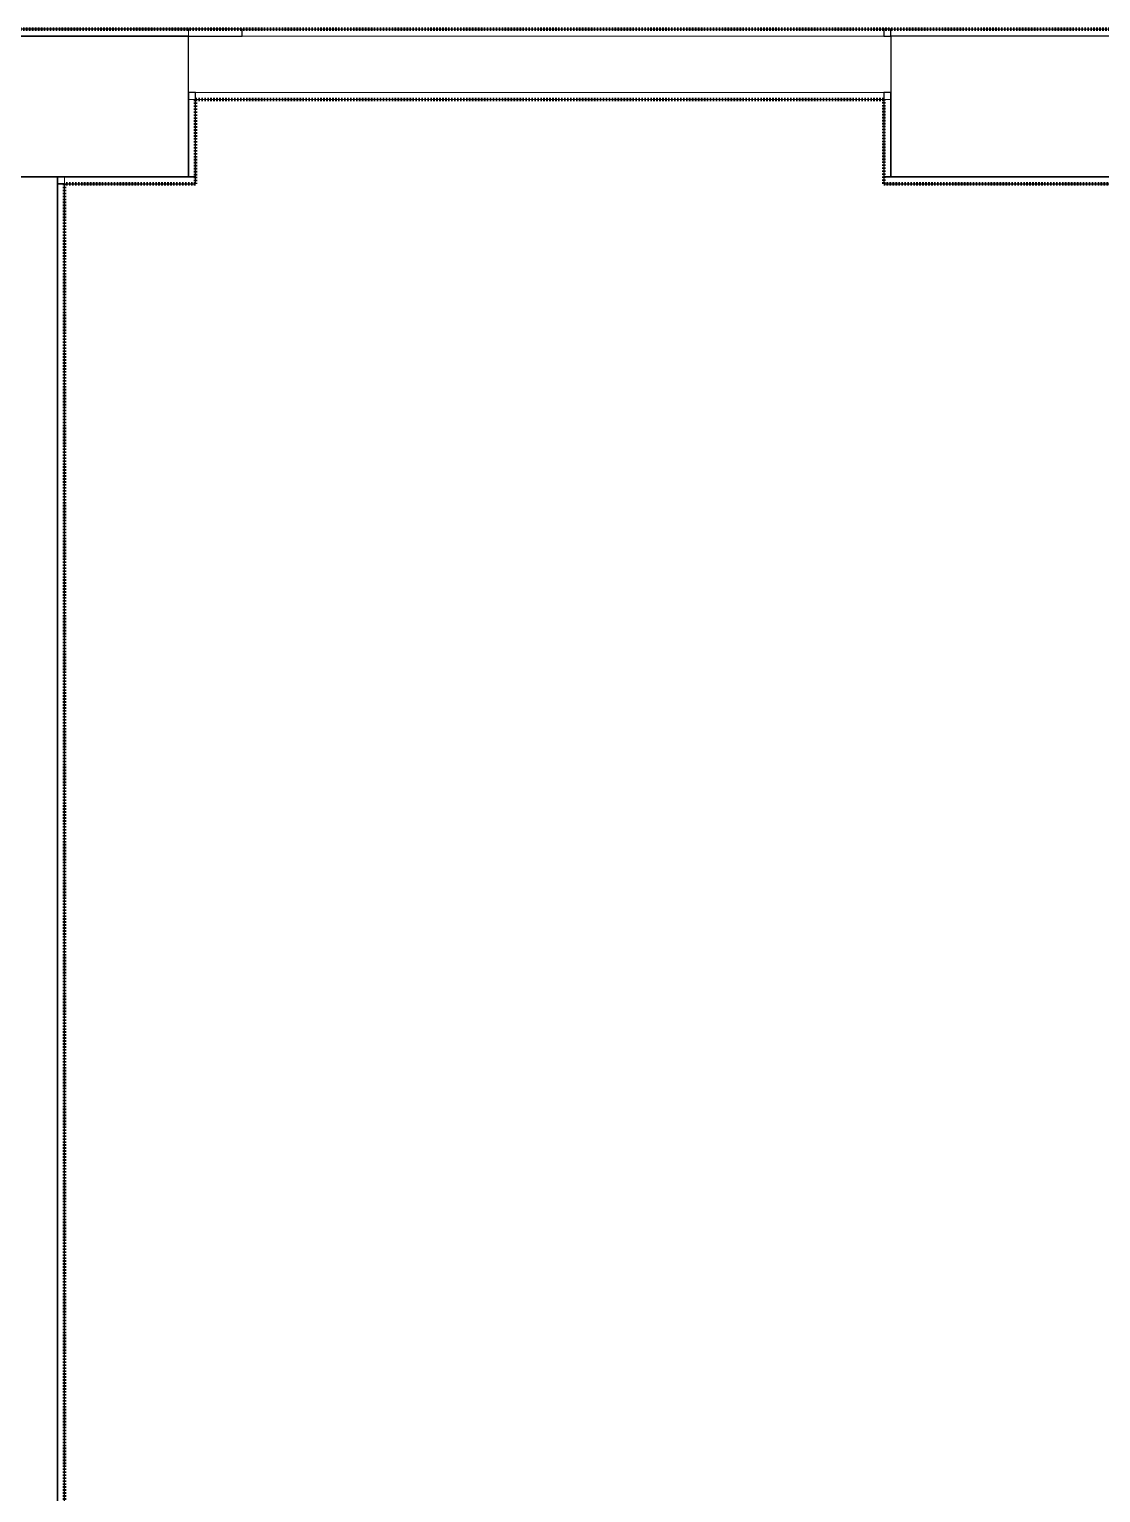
# Model space of a CAD drawing. Header units: millimetres. Extents: x -5300 to 98858, y -5196 to 93886.
# Drawn here: x 33410 to 35698, y 40040 to 43165 of the extents above; entities that cross this region are included whole.
import ezdxf

# ---------------------------------------------------------------- set-up
doc = ezdxf.new("R2010")
doc.units = ezdxf.units.MM
doc.linetypes.add('Штрих', pattern=[6.35, 3.175, -3.175])
doc.linetypes.add('Штрих_2_', pattern=[6.35, 3.175, -3.175])
for name, color, linetype, lineweight, true_color in [('_Разделитель помещений_', 4, 'Штрих', 70, 0x00ffff), ('Колонны', 7, 'Continuous', 18, 0x7f7f7f), ('Стены', 7, 'Continuous', 18, 0x7f7f7f), ('Стены разрез', 7, 'Continuous', 50, 0x7f7f7f)]:
    doc.layers.add(name, color=color, linetype=linetype, lineweight=lineweight, true_color=true_color)

# ---------------------------------------------------------------- blocks, each defined once
blk = doc.blocks.new('СТ_ВОКОЛ-006 42800 - СТ_ВОКОЛ-006 2-241729-Подвал')
at = {"layer": 'Стены', "color": 254, "true_color": 0xd4d4d4}
blk.add_line((33350, 42850), (33750, 42850), dxfattribs=at)
blk = doc.blocks.new('СТ_ВОКОЛ-006 42800 - СТ_ВОКОЛ-006 42800-241726-Подвал')
at = {"layer": 'Стены', "color": 254, "true_color": 0xd4d4d4}
for p, q in [((33470, 42850), (33470, 42850)), ((33765, 42850), (33765, 42850)), ((33470, 42835), (33470, 42835)), ((33765, 42835), (33765, 42835))]:
    blk.add_line(p, q, dxfattribs=at)
at = {"layer": 'Стены разрез', "color": 254, "lineweight": 25, "true_color": 0xd4d4d4}
for p, q in [((33765, 42850), (33470, 42850)), ((33470, 42850), (33470, 42835)), ((33765, 42835), (33765, 42850)), ((33470, 42835), (33765, 42835))]:
    blk.add_line(p, q, dxfattribs=at)
blk.add_blockref('СТ_ВОКОЛ-006 42800 - СТ_ВОКОЛ-006 2-241729-Подвал', (0, 0))
blk = doc.blocks.new('СТ_ВОКОЛ-006 43115 - СТ_ВОКОЛ-006 2-241761-Подвал')
at = {"layer": 'Стены', "color": 254, "true_color": 0xd4d4d4}
blk.add_line((35250, 42850), (35750, 42850), dxfattribs=at)
blk = doc.blocks.new('СТ_ВОКОЛ-006 43115 - СТ_ВОКОЛ-006 43115-241758-Подвал')
at = {"layer": 'Стены', "color": 254, "true_color": 0xd4d4d4}
for p, q in [((35235, 42850), (35235, 42850)), ((35765, 42850), (35765, 42850)), ((35235, 42835), (35235, 42835)), ((35765, 42835), (35765, 42835))]:
    blk.add_line(p, q, dxfattribs=at)
at = {"layer": 'Стены разрез', "color": 254, "lineweight": 25, "true_color": 0xd4d4d4}
for p, q in [((35765, 42850), (35235, 42850)), ((35235, 42850), (35235, 42835)), ((35765, 42835), (35765, 42850)), ((35235, 42835), (35765, 42835))]:
    blk.add_line(p, q, dxfattribs=at)
blk.add_blockref('СТ_ВОКОЛ-006 43115 - СТ_ВОКОЛ-006 2-241761-Подвал', (0, 0))
blk = doc.blocks.new('СТ_ВОКОЛ-009 43440 - СТ_ВОКОЛ-009 2-241800-Подвал')
at = {"layer": 'Стены', "color": 254, "true_color": 0xd4d4d4}
blk.add_line((35250, 43164.999972), (35250, 42850), dxfattribs=at)
blk = doc.blocks.new('СТ_ВОКОЛ-009 43440 - СТ_ВОКОЛ-009 43440-241797-Подвал')
at = {"layer": 'Стены', "color": 254, "true_color": 0xd4d4d4}
for p, q in [((35235, 43164.999972), (35235, 43164.999972)), ((35250, 43164.999972), (35250, 43164.999972)), ((35235, 43150), (35235, 43150)), ((35250, 43150), (35250, 43150)), ((35235, 43030), (35235, 43030)), ((35250, 43030), (35250, 43030)), ((35235, 42850), (35235, 42850)), ((35250, 42850), (35250, 42850))]:
    blk.add_line(p, q, dxfattribs=at)
at = {"layer": 'Стены разрез', "color": 254, "lineweight": 25, "true_color": 0xd4d4d4}
for p, q in [((35250, 43164.999972), (35235, 43164.999972)), ((35235, 43164.999972), (35235, 43150)), ((35250, 43150), (35250, 43164.999972)), ((35235, 43150), (35250, 43150)), ((35250, 43030), (35235, 43030)), ((35235, 43030), (35235, 42850)), ((35250, 42850), (35250, 43030)), ((35235, 42850), (35250, 42850))]:
    blk.add_line(p, q, dxfattribs=at)
blk.add_blockref('СТ_ВОКОЛ-009 43440 - СТ_ВОКОЛ-009 2-241800-Подвал', (0, 0))
blk = doc.blocks.new('СТВ_Перегородка_Кирпич 161993 - СТВ_Перегородка_Кирпич 161993-247152-Подвал')
at = {"layer": 'Стены', "color": 254, "true_color": 0xd4d4d4}
for p, q in [((33470, 42850), (33485, 42850)), ((33470, 42835), (33470, 42850)), ((33470, 42850), (33470, 42850)), ((33470, 42850), (33470, 42850)), ((33485, 42850), (33485, 42850)), ((33485, 42850), (33485, 42835)), ((33470, 42835), (33485, 42835)), ((33470, 42835), (33470, 42835)), ((33485, 42835), (33485, 42835))]:
    blk.add_line(p, q, dxfattribs=at)
at = {"layer": 'Стены разрез', "color": 254, "lineweight": 25, "true_color": 0xd4d4d4}
for p, q in [((33470, 42850), (33350, 42850)), ((33470, 37150), (33470, 42850)), ((33485, 42835), (33470, 42835)), ((33470, 42835), (33470, 37170)), ((33485, 37170), (33485, 42835))]:
    blk.add_line(p, q, dxfattribs=at)
blk = doc.blocks.new('СТВ_Перегородка_Кирпич 242319 - СТВ_Перегородка_Кирпич 2-249685-Подвал')
at = {"layer": 'Стены', "color": 254, "true_color": 0xd4d4d4}
blk.add_line((33750, 43150), (58000, 43150), dxfattribs=at)
blk = doc.blocks.new('СТВ_Перегородка_Кирпич 242319 - СТВ_Перегородка_Кирпич-249678-Подвал')
at = {"layer": 'Стены', "color": 254, "true_color": 0xd4d4d4}
for p, q in [((33750, 43165), (33750, 43150)), ((33865, 43165), (33750, 43165)), ((33750, 43165), (33750, 43165)), ((33750, 43165), (33750, 43150)), ((33750, 43150), (33750, 43165)), ((33750, 43150), (33750, 43165)), ((33750, 43165), (57830, 43165)), ((57830, 43165), (33750, 43165)), ((33750, 43165), (33750, 43165)), ((33750, 43165), (33865, 43165)), ((33865, 43165), (33865, 43165)), ((33865, 43165), (33865, 43150)), ((33865, 43165), (33865, 43150)), ((33865, 43150), (33865, 43165)), ((33865, 43165), (33865, 43165)), ((35235, 43165), (33865, 43165)), ((35235, 43165), (35235, 43150)), ((35250, 43165), (35235, 43165)), ((35235, 43150), (35235, 43165)), ((35235, 43165), (35235, 43165)), ((35235, 43150), (35235, 43165)), ((35235, 43165), (35235, 43165)), ((35235, 43165), (35250, 43165)), ((35250, 43165), (35250, 43165)), ((35250, 43165), (35250, 43150)), ((35250, 43165), (35250, 43150)), ((35250, 43150), (35250, 43165)), ((35250, 43165), (35250, 43165)), ((35750, 43165), (35250, 43165)), ((57830, 43150), (33750, 43150)), ((33750, 43150), (33750, 43150)), ((33750, 43150), (33865, 43150)), ((33750, 43150), (33865, 43150)), ((33750, 43150), (33750, 43150)), ((57830, 43150), (33750, 43150)), ((35250, 43150), (33750, 43150)), ((33750, 43150), (33750, 43150)), ((35250, 43150), (33750, 43150)), ((33750, 43150), (33750, 43030)), ((33750, 43150), (33750, 43150)), ((33750, 43150), (33750, 43030)), ((33750, 43030), (33750, 43150)), ((33750, 43150), (35250, 43150)), ((33865, 43150), (33865, 43150)), ((35235, 43150), (33865, 43150)), ((33865, 43150), (33865, 43150)), ((35235, 43150), (35235, 43150)), ((35235, 43150), (35250, 43150)), ((35235, 43150), (35250, 43150)), ((35235, 43150), (35235, 43150)), ((35250, 43150), (35250, 43150)), ((35750, 43150), (35250, 43150)), ((35250, 43150), (35250, 43150)), ((35250, 43150), (35250, 43150)), ((35250, 43030), (35250, 43150)), ((35250, 43030), (35250, 43150)), ((35250, 43150), (35250, 43150)), ((35250, 43150), (35250, 43030)), ((33750, 43030), (33750, 43030)), ((33750, 43030), (35250, 43030)), ((33750, 43030), (33750, 43030)), ((33750, 43030), (35250, 43030)), ((35250, 43030), (33750, 43030)), ((35250, 43030), (33750, 43030)), ((33750, 43030), (33750, 43030)), ((33750, 43030), (33765, 43030)), ((33750, 43015), (33750, 43030)), ((33750, 43030), (35250, 43030)), ((33750, 43015), (33750, 43030)), ((33750, 43030), (33750, 43030)), ((33750, 43030), (33750, 43015)), ((33765, 43030), (33750, 43030)), ((33750, 43030), (33750, 43015)), ((33765, 43015), (33750, 43015)), ((33750, 43015), (33750, 43015)), ((33750, 43015), (35250, 43015)), ((35250, 43015), (33750, 43015)), ((33750, 43015), (33750, 43015)), ((33750, 43015), (33765, 43015)), ((33765, 43030), (33765, 43030)), ((35235, 43030), (33765, 43030)), ((33765, 43015), (33765, 43030)), ((33765, 43030), (33765, 43015)), ((33765, 43030), (33765, 43030)), ((33765, 43030), (33765, 43015)), ((33765, 43015), (35235, 43015)), ((33765, 43015), (33765, 43015)), ((33765, 43015), (33765, 43015)), ((35250, 43030), (35235, 43030)), ((35235, 43030), (35235, 43015)), ((35235, 43030), (35235, 43030)), ((35235, 43030), (35250, 43030)), ((35235, 43015), (35235, 43030)), ((35235, 43030), (35235, 43030)), ((35235, 43015), (35235, 43030)), ((35235, 43015), (35250, 43015)), ((35235, 43015), (35235, 43015)), ((35250, 43015), (35235, 43015)), ((35235, 43015), (35235, 43015)), ((35250, 43030), (35250, 43030)), ((35250, 43030), (35250, 43030)), ((35250, 43015), (35250, 43030)), ((35250, 43030), (35250, 43030)), ((35250, 43030), (35250, 43015)), ((35250, 43015), (35250, 43030)), ((35250, 43030), (35250, 43030)), ((35250, 43030), (35250, 43015)), ((35250, 43015), (35250, 43015)), ((35250, 43015), (35250, 43015))]:
    blk.add_line(p, q, dxfattribs=at)
blk = doc.blocks.new('СТВ_Перегородка_Кирпич 242319 - СТВ_Перегородка_Кирпич 242319-249682-Подвал')
for name in ['СТВ_Перегородка_Кирпич 242319 - СТВ_Перегородка_Кирпич-249678-Подвал', 'СТВ_Перегородка_Кирпич 242319 - СТВ_Перегородка_Кирпич 2-249685-Подвал']:
    blk.add_blockref(name, (0, 0))
blk = doc.blocks.new('СТ_ВОКОЛ-007 242808 - СТ_ВОКОЛ-007 2-249729-Подвал')
at = {"layer": 'Стены', "color": 254, "true_color": 0xd4d4d4}
blk.add_line((33750, 42850), (33750, 43150), dxfattribs=at)
blk = doc.blocks.new('СТ_ВОКОЛ-007 242808 - СТ_ВОКОЛ-007 242808-249726-Подвал')
at = {"layer": 'Стены', "color": 254, "true_color": 0xd4d4d4}
for p, q in [((33750, 43030), (33750, 43030)), ((33765, 43030), (33765, 43030)), ((33750, 42850), (33750, 42850)), ((33765, 42850), (33765, 42850))]:
    blk.add_line(p, q, dxfattribs=at)
at = {"layer": 'Стены разрез', "color": 254, "lineweight": 25, "true_color": 0xd4d4d4}
for p, q in [((33765, 43030), (33750, 43030)), ((33750, 43030), (33750, 42850)), ((33765, 42850), (33765, 43030)), ((33750, 42850), (33765, 42850))]:
    blk.add_line(p, q, dxfattribs=at)
blk.add_blockref('СТ_ВОКОЛ-007 242808 - СТ_ВОКОЛ-007 2-249729-Подвал', (0, 0))
blk = doc.blocks.new('СТ_ВОКОЛ-007 242923 - СТ_ВОКОЛ-007 2-249745-Подвал')
at = {"layer": 'Стены', "color": 254, "true_color": 0xd4d4d4}
blk.add_line((33750, 43150), (33250, 43150), dxfattribs=at)
blk = doc.blocks.new('СТ_ВОКОЛ-007 242923 - СТ_ВОКОЛ-007 242923-249742-Подвал')
at = {"layer": 'Стены', "color": 254, "true_color": 0xd4d4d4}
for p, q in [((33135, 43165), (33135, 43165)), ((33865, 43165), (33865, 43165)), ((33135, 43150), (33135, 43150)), ((33865, 43150), (33865, 43150))]:
    blk.add_line(p, q, dxfattribs=at)
at = {"layer": 'Стены разрез', "color": 254, "lineweight": 25, "true_color": 0xd4d4d4}
for p, q in [((33865, 43165), (33135, 43165)), ((33135, 43165), (33135, 43150)), ((33865, 43150), (33865, 43165)), ((33135, 43150), (33865, 43150))]:
    blk.add_line(p, q, dxfattribs=at)
blk.add_blockref('СТ_ВОКОЛ-007 242923 - СТ_ВОКОЛ-007 2-249745-Подвал', (0, 0))
blk = doc.blocks.new('КОЛ-004 500х300 500 x 300 42994 - КОЛ-004 500х300 500 x 300 42994-384688-Подвал')
at = {"layer": 'Колонны', "color": 254, "lineweight": 25, "true_color": 0xd4d4d4}
for p, q in [((250, 150), (-250, 150)), ((-250, 150), (-250, -150)), ((250, -150), (250, 150)), ((-250, -150), (250, -150))]:
    blk.add_line(p, q, dxfattribs=at)
at = {"layer": 'Колонны', "color": 254, "true_color": 0xd4d4d4}
for p, q in [((-250, 150), (-250, 150)), ((250, 150), (250, 150)), ((-250, -150), (-250, -150)), ((250, -150), (250, -150))]:
    blk.add_line(p, q, dxfattribs=at)
blk = doc.blocks.new('КОЛ-004 500х300 500 x 300 42679 - КОЛ-004 500х300 500 x 300 42679-384677-Подвал')
at = {"layer": 'Колонны', "color": 254, "lineweight": 25, "true_color": 0xd4d4d4}
for p, q in [((250, 150), (-250, 150)), ((-250, 150), (-250, -150)), ((250, -150), (250, 150)), ((-250, -150), (250, -150))]:
    blk.add_line(p, q, dxfattribs=at)
at = {"layer": 'Колонны', "color": 254, "true_color": 0xd4d4d4}
for p, q in [((-250, 150), (-250, 150)), ((250, 150), (250, 150)), ((-250, -150), (-250, -150)), ((250, -150), (250, -150))]:
    blk.add_line(p, q, dxfattribs=at)

msp = doc.modelspace()

# ---------------------------------------------------------------- linework, layer by layer
at = {"layer": '_Разделитель помещений_', "color": 131, "linetype": 'Штрих_2_', "true_color": 0xaaffff}
for p, q in [((15750, 43165), (57830, 43165)), ((35235, 43015), (33765, 43015)), ((33765, 43015), (33765, 42835)), ((35235, 42835), (35235, 43015)), ((33485, 42835), (33485, 37170)), ((33765, 42835), (33485, 42835)), ((35765, 42835), (35235, 42835))]:
    msp.add_line(p, q, dxfattribs=at)

# ---------------------------------------------------------------- block references
at = {"layer": 'Колонны', "color": 254, "true_color": 0xd4d4d4}
for name, p in [('КОЛ-004 500х300 500 x 300 42679 - КОЛ-004 500х300 500 x 300 42679-384677-Подвал', (33500, 43000)), ('КОЛ-004 500х300 500 x 300 42994 - КОЛ-004 500х300 500 x 300 42994-384688-Подвал', (35500, 43000))]:
    msp.add_blockref(name, p, dxfattribs=at)
at = {"layer": 'Стены', "color": 254, "true_color": 0xd4d4d4}
for name in ['СТ_ВОКОЛ-007 242923 - СТ_ВОКОЛ-007 242923-249742-Подвал', 'СТВ_Перегородка_Кирпич 242319 - СТВ_Перегородка_Кирпич 242319-249682-Подвал', 'СТ_ВОКОЛ-009 43440 - СТ_ВОКОЛ-009 43440-241797-Подвал', 'СТ_ВОКОЛ-007 242808 - СТ_ВОКОЛ-007 242808-249726-Подвал', 'СТВ_Перегородка_Кирпич 161993 - СТВ_Перегородка_Кирпич 161993-247152-Подвал', 'СТ_ВОКОЛ-006 42800 - СТ_ВОКОЛ-006 42800-241726-Подвал', 'СТ_ВОКОЛ-006 43115 - СТ_ВОКОЛ-006 43115-241758-Подвал']:
    msp.add_blockref(name, (0, 0), dxfattribs=at)

doc.saveas('drawing.dxf')
